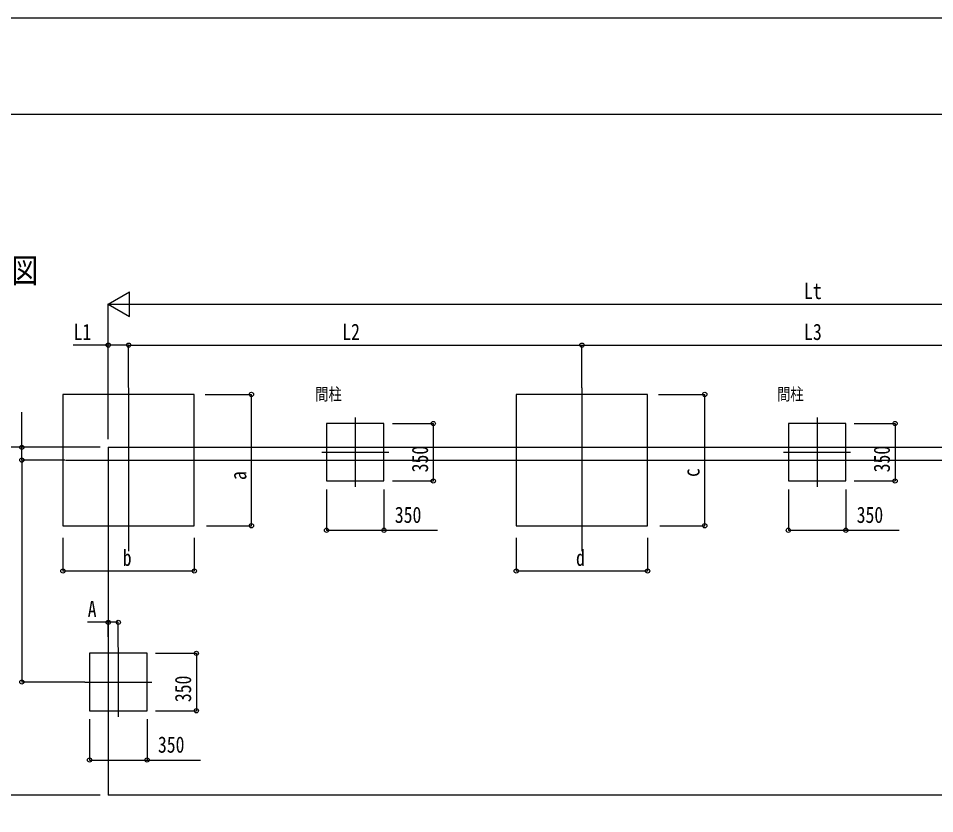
# Model space of a CAD drawing. Units: millimetres, scale not verified. Extents: x -12615 to 12615, y -8910 to 8910.
# Drawn here: x -7308 to -1728, y 4067 to 8910 of the extents above; entities that cross this region are included whole.
import ezdxf
from ezdxf.enums import TextEntityAlignment as Align

# ---------------------------------------------------------------- set-up
doc = ezdxf.new("R2010")
doc.units = ezdxf.units.MM
doc.header["$LTSCALE"] = 40
for name, color, linetype in [('0-2_USER1', 3, 'Continuous'), ('0-3_YKK_12', 2, 'Continuous'), ('0-5_YKK_A1', 4, 'Continuous'), ('0-6_YKK_D', 6, 'Continuous'), ('0-7_YKK_ZWAK', 7, 'Continuous')]:
    doc.layers.add(name, color=color, linetype=linetype)
doc.styles.add('ＭＳ ゴシック', font='')
doc.styles.get('ＭＳ ゴシック').set_extended_font_data('MS Gothic')

msp = doc.modelspace()

# ---------------------------------------------------------------- linework, layer by layer
at = {"layer": '0-3_YKK_12'}
for p, q in [((-6636.49, 6660), (-6636.49, 5664.83)), ((-3876.49, 6660), (-3876.49, 5664.83)), ((-5256.49, 6479.03), (-5256.49, 6056.4)), ((-2444.49, 6479.03), (-2444.49, 6056.4)), ((-5460.23, 6267.72), (-5052.76, 6267.72)), ((-2648.22, 6267.72), (-2240.76, 6267.72)), ((-7021.46, 6219.92), (-3702.36, 6219.92)), ((-4157.46, 6219.92), (2025.65, 6219.92)), ((-6698.99, 5079.73), (-6698.99, 4657.1)), ((-6902.73, 4868.42), (-6495.26, 4868.42))]:
    msp.add_line(p, q, dxfattribs=at)
at = {"layer": '0-5_YKK_A1'}
for p, q in [((-6760.49, 6297.72), (1871.51, 6297.72)), ((-6760.49, 6297.72), (-6760.49, 4179.34)), ((1871.51, 4179.34), (-6760.49, 4179.34))]:
    msp.add_line(p, q, dxfattribs=at)
for points in [[(-7036.49, 5819.92), (-6236.49, 5819.92), (-6236.49, 6619.92), (-7036.49, 6619.92)], [(-4276.49, 5819.92), (-3476.49, 5819.92), (-3476.49, 6619.92), (-4276.49, 6619.92)], [(-5431.49, 6092.72), (-5081.49, 6092.72), (-5081.49, 6442.72), (-5431.49, 6442.72)], [(-2619.49, 6092.72), (-2269.49, 6092.72), (-2269.49, 6442.72), (-2619.49, 6442.72)], [(-6873.99, 4693.42), (-6523.99, 4693.42), (-6523.99, 5043.42), (-6873.99, 5043.42)]]:
    msp.add_lwpolyline(points, close=True, dxfattribs=at)
at = {"layer": '0-6_YKK_D'}
for p, q in [((-6760.49, 7169.92), (-6630.59, 7244.92)), ((-6630.59, 7094.92), (-6630.59, 7244.92)), ((-6760.49, 6347.72), (-6760.49, 7170.92)), ((-6760.49, 7169.92), (-6630.59, 7094.92)), ((-6760.49, 7169.92), (-6500.69, 7169.92)), ((-6610.49, 7169.92), (1721.51, 7169.92)), ((-6760.49, 6347.72), (-6760.49, 6920.92)), ((-6636.49, 6661), (-6636.49, 6920.92)), ((-6636.49, 6661), (-6636.49, 6920.92)), ((-6636.49, 6919.92), (-3876.49, 6919.92)), ((-3876.49, 6660), (-3876.49, 6920.92)), ((-3876.49, 6660), (-3876.49, 6920.92)), ((-3876.49, 6919.92), (-1012.49, 6919.92)), ((-6169.34, 6619.92), (-5887.39, 6619.92)), ((-5888.39, 5819.92), (-5888.39, 6619.92)), ((-3409.34, 6619.92), (-3127.39, 6619.92)), ((-3128.39, 5819.92), (-3128.39, 6619.92)), ((-5030.49, 6442.72), (-4780.49, 6442.72)), ((-4781.49, 6442.72), (-4781.49, 6092.72)), ((-2218.49, 6442.72), (-1968.49, 6442.72)), ((-1969.49, 6442.72), (-1969.49, 6092.72)), ((-6810.49, 6297.88), (-7537.49, 6297.88)), ((-6810.49, 6297.72), (-7287.49, 6297.72)), ((-7078.94, 6219.92), (-7287.49, 6219.92)), ((-7025.46, 6219.92), (-7287.49, 6219.92)), ((-7286.49, 6219.92), (-7286.49, 4868.42)), ((-5030.49, 6092.72), (-4780.49, 6092.72)), ((-2218.49, 6092.72), (-1968.49, 6092.72)), ((-5431.49, 6041.72), (-5431.49, 5791.72)), ((-5081.49, 6041.72), (-5081.49, 5791.72)), ((-2619.49, 6041.72), (-2619.49, 5791.72)), ((-2269.49, 6041.72), (-2269.49, 5791.72)), ((-6161.49, 5819.92), (-5887.39, 5819.92)), ((-3401.49, 5819.92), (-3127.39, 5819.92)), ((-7036.49, 5745.72), (-7036.49, 5543.92)), ((-6236.49, 5745.9), (-6236.49, 5543.92)), ((-4276.49, 5745.72), (-4276.49, 5543.92)), ((-3476.49, 5745.9), (-3476.49, 5543.92)), ((-7036.49, 5544.92), (-6236.49, 5544.92)), ((-4276.49, 5544.92), (-3476.49, 5544.92)), ((-6760.49, 5143.14), (-6760.49, 5233.17)), ((-6698.99, 5080.73), (-6698.99, 5233.17)), ((-6472.99, 5043.42), (-6222.99, 5043.42)), ((-6223.99, 5043.42), (-6223.99, 4693.42)), ((-6903.73, 4868.42), (-7287.49, 4868.42)), ((-6472.99, 4693.42), (-6222.99, 4693.42)), ((-6873.99, 4642.42), (-6873.99, 4392.42)), ((-6523.99, 4642.42), (-6523.99, 4392.42)), ((-6810.13, 4179.5), (-7537.49, 4179.5))]:
    msp.add_line(p, q, dxfattribs=at)
for points in [[(-6636.49, 6919.92), (-6760.49, 6919.92), (-6973.23, 6919.92)], [(-7286.49, 6219.92), (-7286.49, 6297.72), (-7286.49, 6511.12)], [(-5431.49, 5792.72), (-5081.49, 5792.72), (-4755.69, 5792.72)], [(-2619.49, 5792.72), (-2269.49, 5792.72), (-1943.69, 5792.72)], [(-6698.99, 5232.17), (-6760.49, 5232.17), (-6887.49, 5232.17)], [(-6873.99, 4393.42), (-6523.99, 4393.42), (-6198.19, 4393.42)]]:
    msp.add_lwpolyline(points, dxfattribs=at)
for centre in [(-6760.49, 6919.92), (-6636.49, 6919.92), (-6636.49, 6919.92), (-3876.49, 6919.92), (-3876.49, 6919.92), (-5888.39, 6619.92), (-3128.39, 6619.92), (-4781.49, 6442.72), (-1969.49, 6442.72), (-7286.49, 6297.72), (-7286.49, 6219.92), (-7286.49, 6219.92), (-4781.49, 6092.72), (-1969.49, 6092.72), (-5888.39, 5819.92), (-5431.49, 5792.72), (-5081.49, 5792.72), (-3128.39, 5819.92), (-2619.49, 5792.72), (-2269.49, 5792.72), (-7036.49, 5544.92), (-6236.49, 5544.92), (-4276.49, 5544.92), (-3476.49, 5544.92), (-6760.49, 5232.17), (-6698.99, 5232.17), (-6223.99, 5043.42), (-7286.49, 4868.42), (-6223.99, 4693.42), (-6873.99, 4393.42), (-6523.99, 4393.42)]:
    msp.add_circle(centre, 12.75, dxfattribs=at)
at = {"layer": '0-7_YKK_ZWAK'}
msp.add_line((11685.06, 8325), (-11714.94, 8325), dxfattribs=at)
msp.add_lwpolyline([(-12615, -8910), (12615, -8910), (12615, 8910), (-12615, 8910)], close=True, dxfattribs=at)

# ---------------------------------------------------------------- texts
at = {"layer": '0-2_USER1', "style": 'ＭＳ ゴシック', "width": 0.8}
for s, height, p in [('■基礎配置図', 148.5, (-8159.53, 7256.13)), ('間柱', 74.23, (-5500.36, 6562.37)), ('間柱', 74.23, (-2688.36, 6562.37))]:
    msp.add_text(s, height=height, dxfattribs=at).set_placement(p, align=Align.BOTTOM_LEFT)
at = {"layer": '0-6_YKK_D', "style": 'ＭＳ ゴシック', "width": 0.8}
for s, p in [('Lt', (-2523.69, 7170.92)), ('L1', (-6971.56, 6921.58)), ('L2', (-5335.69, 6921.58)), ('L3', (-2523.69, 6921.58)), ('350', (-5015.49, 5807.72)), ('350', (-2203.49, 5807.72)), ('b', (-6672.49, 5546.25)), ('d', (-3912.49, 5546.25)), ('A', (-6885.49, 5234.17)), ('350', (-6457.99, 4408.42))]:
    msp.add_text(s, height=98.97, dxfattribs=at).set_placement(p, align=Align.BOTTOM_LEFT)
for s, p in [('350', (-4783.49, 6145.32)), ('350', (-1971.49, 6145.32)), ('a', (-5890.05, 6098.4)), ('c', (-3130.39, 6116.95)), ('350', (-6225.99, 4746.02))]:
    msp.add_text(s, height=98.97, rotation=90, dxfattribs=at).set_placement(p, align=Align.BOTTOM_LEFT)

doc.saveas('drawing.dxf')
